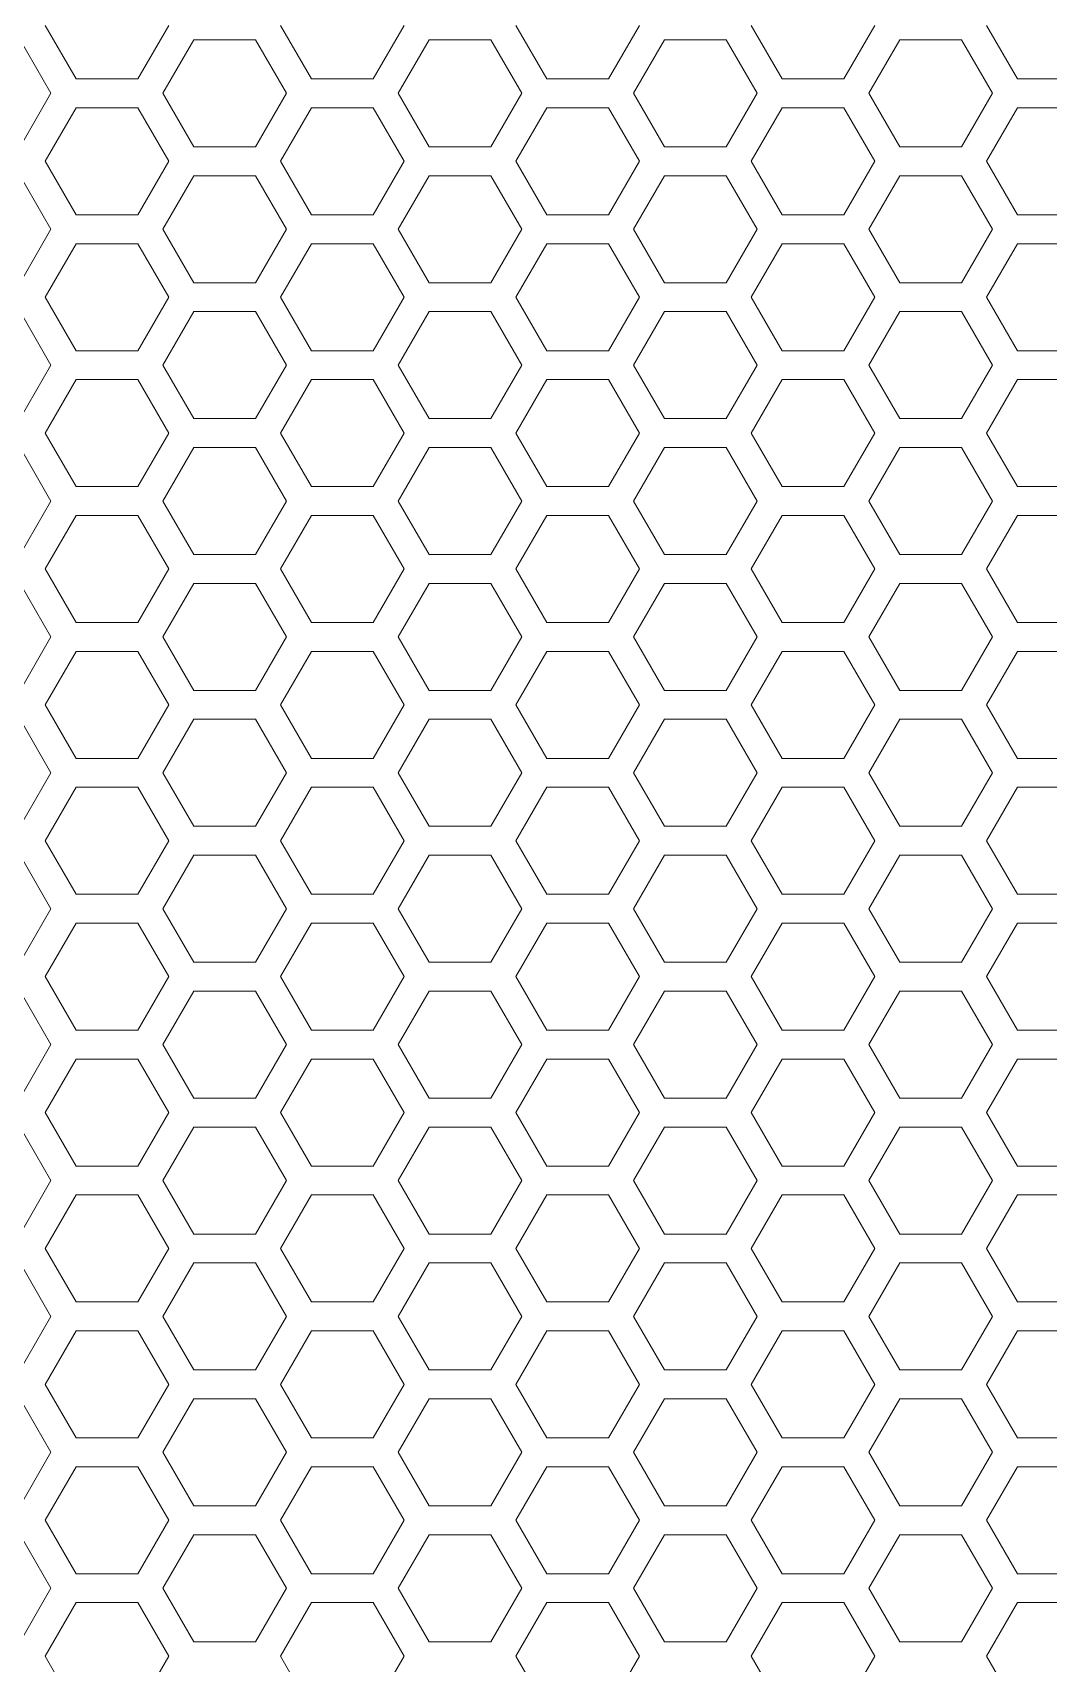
# Model space of a CAD drawing. Header units: millimetres. Extents: x 0 to 140, y -17 to 195.
# Drawn here: x 51.44 to 55.91, y 158.83 to 166.01 of the extents above; entities that cross this region are included whole.
import ezdxf

# ---------------------------------------------------------------- set-up
doc = ezdxf.new("R2010")
doc.units = ezdxf.units.MM
doc.layers.add('4203-42785_1_0', color=7, linetype='Continuous')

# ---------------------------------------------------------------- blocks, each defined once
blk = doc.blocks.new('a')
at = {"layer": '4203-42785_1_0', "color": 0, "linetype": 'ByBlock', "lineweight": 9}
for p, q in [((1507.2261, 474.2424), (1507.3328, 474.0575)), ((1507.5463, 474.0575), (1507.653, 474.2424)), ((1508.0394, 474.2424), (1508.1461, 474.0575)), ((1508.3595, 474.0575), (1508.4662, 474.2424)), ((1508.8527, 474.2424), (1508.9594, 474.0575)), ((1513.7322, 474.2424), (1513.8389, 474.0575)), ((1514.0523, 474.0575), (1514.1591, 474.2424)), ((1514.5455, 474.2424), (1514.6522, 474.0575)), ((1514.8656, 474.0575), (1514.9724, 474.2424)), ((1515.3587, 474.2424), (1515.4655, 474.0575)), ((1515.6789, 474.0575), (1515.7856, 474.2424)), ((1516.1721, 474.2424), (1516.2788, 474.0575)), ((1516.4922, 474.0575), (1516.5989, 474.2424)), ((1506.9262, 474.1925), (1506.8194, 474.0076)), ((1507.1396, 474.1925), (1506.9262, 474.1925)), ((1507.2464, 474.0076), (1507.1396, 474.1925)), ((1507.7395, 474.1925), (1507.6327, 474.0076)), ((1507.9529, 474.1925), (1507.7395, 474.1925)), ((1508.0596, 474.0076), (1507.9529, 474.1925)), ((1508.5527, 474.1925), (1508.446, 474.0076)), ((1508.7661, 474.1925), (1508.5527, 474.1925)), ((1508.8728, 474.0076), (1508.7661, 474.1925)), ((1513.7524, 474.0076), (1513.6457, 474.1925)), ((1514.2456, 474.1925), (1514.1389, 474.0076)), ((1514.459, 474.1925), (1514.2456, 474.1925)), ((1514.5657, 474.0076), (1514.459, 474.1925)), ((1515.0588, 474.1925), (1514.9521, 474.0076)), ((1515.2723, 474.1925), (1515.0588, 474.1925)), ((1515.379, 474.0076), (1515.2723, 474.1925)), ((1515.8721, 474.1925), (1515.7654, 474.0076)), ((1516.0855, 474.1925), (1515.8721, 474.1925)), ((1516.1923, 474.0076), (1516.0855, 474.1925)), ((1507.3328, 474.0575), (1507.5463, 474.0575)), ((1508.1461, 474.0575), (1508.3595, 474.0575)), ((1508.9594, 474.0575), (1509.1728, 474.0575)), ((1513.8389, 474.0575), (1514.0523, 474.0575)), ((1514.6522, 474.0575), (1514.8656, 474.0575)), ((1515.4655, 474.0575), (1515.6789, 474.0575)), ((1516.2788, 474.0575), (1516.4922, 474.0575)), ((1506.8194, 474.0076), (1506.9262, 473.8227)), ((1507.1396, 473.8227), (1507.2464, 474.0076)), ((1507.6327, 474.0076), (1507.7395, 473.8227)), ((1507.9529, 473.8227), (1508.0596, 474.0076)), ((1508.446, 474.0076), (1508.5527, 473.8227)), ((1508.7661, 473.8227), (1508.8728, 474.0076)), ((1513.6457, 473.8227), (1513.7524, 474.0076)), ((1514.1389, 474.0076), (1514.2456, 473.8227)), ((1514.459, 473.8227), (1514.5657, 474.0076)), ((1514.9521, 474.0076), (1515.0588, 473.8227)), ((1515.2723, 473.8227), (1515.379, 474.0076)), ((1515.7654, 474.0076), (1515.8721, 473.8227)), ((1516.0855, 473.8227), (1516.1923, 474.0076)), ((1507.3328, 473.9577), (1507.2261, 473.7728)), ((1507.5463, 473.9577), (1507.3328, 473.9577)), ((1507.653, 473.7728), (1507.5463, 473.9577)), ((1508.1461, 473.9577), (1508.0394, 473.7728)), ((1508.3595, 473.9577), (1508.1461, 473.9577)), ((1508.4662, 473.7728), (1508.3595, 473.9577)), ((1508.9594, 473.9577), (1508.8527, 473.7728)), ((1509.1728, 473.9577), (1508.9594, 473.9577)), ((1513.8389, 473.9577), (1513.7322, 473.7728)), ((1514.0523, 473.9577), (1513.8389, 473.9577)), ((1514.1591, 473.7728), (1514.0523, 473.9577)), ((1514.6522, 473.9577), (1514.5455, 473.7728)), ((1514.8656, 473.9577), (1514.6522, 473.9577)), ((1514.9724, 473.7728), (1514.8656, 473.9577)), ((1515.4655, 473.9577), (1515.3587, 473.7728)), ((1515.6789, 473.9577), (1515.4655, 473.9577)), ((1515.7856, 473.7728), (1515.6789, 473.9577)), ((1516.2788, 473.9577), (1516.1721, 473.7728)), ((1516.4922, 473.9577), (1516.2788, 473.9577)), ((1516.5989, 473.7728), (1516.4922, 473.9577)), ((1506.9262, 473.8227), (1507.1396, 473.8227)), ((1507.7395, 473.8227), (1507.9529, 473.8227)), ((1508.5527, 473.8227), (1508.7661, 473.8227)), ((1514.2456, 473.8227), (1514.459, 473.8227)), ((1515.0588, 473.8227), (1515.2723, 473.8227)), ((1515.8721, 473.8227), (1516.0855, 473.8227)), ((1507.2261, 473.7728), (1507.3328, 473.588)), ((1507.5463, 473.588), (1507.653, 473.7728)), ((1508.0394, 473.7728), (1508.1461, 473.588)), ((1508.3595, 473.588), (1508.4662, 473.7728)), ((1508.8527, 473.7728), (1508.9594, 473.588)), ((1513.7322, 473.7728), (1513.8389, 473.588)), ((1514.0523, 473.588), (1514.1591, 473.7728)), ((1514.5455, 473.7728), (1514.6522, 473.588)), ((1514.8656, 473.588), (1514.9724, 473.7728)), ((1515.3587, 473.7728), (1515.4655, 473.588)), ((1515.6789, 473.588), (1515.7856, 473.7728)), ((1516.1721, 473.7728), (1516.2788, 473.588)), ((1516.4922, 473.588), (1516.5989, 473.7728)), ((1506.9262, 473.7229), (1506.8194, 473.538)), ((1507.1396, 473.7229), (1506.9262, 473.7229)), ((1507.2464, 473.538), (1507.1396, 473.7229)), ((1507.7395, 473.7229), (1507.6327, 473.538)), ((1507.9529, 473.7229), (1507.7395, 473.7229)), ((1508.0596, 473.538), (1507.9529, 473.7229)), ((1508.5527, 473.7229), (1508.446, 473.538)), ((1508.7661, 473.7229), (1508.5527, 473.7229)), ((1508.8728, 473.538), (1508.7661, 473.7229)), ((1513.7524, 473.538), (1513.6457, 473.7229)), ((1514.2456, 473.7229), (1514.1389, 473.538)), ((1514.459, 473.7229), (1514.2456, 473.7229)), ((1514.5657, 473.538), (1514.459, 473.7229)), ((1515.0588, 473.7229), (1514.9521, 473.538)), ((1515.2723, 473.7229), (1515.0588, 473.7229)), ((1515.379, 473.538), (1515.2723, 473.7229)), ((1515.8721, 473.7229), (1515.7654, 473.538)), ((1516.0855, 473.7229), (1515.8721, 473.7229)), ((1516.1923, 473.538), (1516.0855, 473.7229)), ((1507.3328, 473.588), (1507.5463, 473.588)), ((1508.1461, 473.588), (1508.3595, 473.588)), ((1508.9594, 473.588), (1509.1728, 473.588)), ((1513.8389, 473.588), (1514.0523, 473.588)), ((1514.6522, 473.588), (1514.8656, 473.588)), ((1515.4655, 473.588), (1515.6789, 473.588)), ((1516.2788, 473.588), (1516.4922, 473.588)), ((1506.8194, 473.538), (1506.9262, 473.3532)), ((1507.1396, 473.3532), (1507.2464, 473.538)), ((1507.6327, 473.538), (1507.7395, 473.3532)), ((1507.9529, 473.3532), (1508.0596, 473.538)), ((1508.446, 473.538), (1508.5527, 473.3532)), ((1508.7661, 473.3532), (1508.8728, 473.538)), ((1513.6457, 473.3532), (1513.7524, 473.538)), ((1514.1389, 473.538), (1514.2456, 473.3532)), ((1514.459, 473.3532), (1514.5657, 473.538)), ((1514.9521, 473.538), (1515.0588, 473.3532)), ((1515.2723, 473.3532), (1515.379, 473.538)), ((1515.7654, 473.538), (1515.8721, 473.3532)), ((1516.0855, 473.3532), (1516.1923, 473.538)), ((1507.3328, 473.4881), (1507.2261, 473.3033)), ((1507.5463, 473.4881), (1507.3328, 473.4881)), ((1507.653, 473.3033), (1507.5463, 473.4881)), ((1508.1461, 473.4881), (1508.0394, 473.3033)), ((1508.3595, 473.4881), (1508.1461, 473.4881)), ((1508.4662, 473.3033), (1508.3595, 473.4881)), ((1508.9594, 473.4881), (1508.8527, 473.3033)), ((1509.1728, 473.4881), (1508.9594, 473.4881)), ((1513.8389, 473.4881), (1513.7322, 473.3033)), ((1514.0523, 473.4881), (1513.8389, 473.4881)), ((1514.1591, 473.3033), (1514.0523, 473.4881)), ((1514.6522, 473.4881), (1514.5455, 473.3033)), ((1514.8656, 473.4881), (1514.6522, 473.4881)), ((1514.9724, 473.3033), (1514.8656, 473.4881)), ((1515.4655, 473.4881), (1515.3587, 473.3033)), ((1515.6789, 473.4881), (1515.4655, 473.4881)), ((1515.7856, 473.3033), (1515.6789, 473.4881)), ((1516.2788, 473.4881), (1516.1721, 473.3033)), ((1516.4922, 473.4881), (1516.2788, 473.4881)), ((1516.5989, 473.3033), (1516.4922, 473.4881)), ((1506.9262, 473.3532), (1507.1396, 473.3532)), ((1507.2261, 473.3033), (1507.3328, 473.1184)), ((1507.5463, 473.1184), (1507.653, 473.3033)), ((1507.7395, 473.3532), (1507.9529, 473.3532)), ((1508.0394, 473.3033), (1508.1461, 473.1184)), ((1508.3595, 473.1184), (1508.4662, 473.3033)), ((1508.5527, 473.3532), (1508.7661, 473.3532)), ((1508.8527, 473.3033), (1508.9594, 473.1184)), ((1513.7322, 473.3033), (1513.8389, 473.1184)), ((1514.0523, 473.1184), (1514.1591, 473.3033)), ((1514.2456, 473.3532), (1514.459, 473.3532)), ((1514.5455, 473.3033), (1514.6522, 473.1184)), ((1514.8656, 473.1184), (1514.9724, 473.3033)), ((1515.0588, 473.3532), (1515.2723, 473.3532)), ((1515.3587, 473.3033), (1515.4655, 473.1184)), ((1515.6789, 473.1184), (1515.7856, 473.3033)), ((1515.8721, 473.3532), (1516.0855, 473.3532)), ((1516.1721, 473.3033), (1516.2788, 473.1184)), ((1516.4922, 473.1184), (1516.5989, 473.3033)), ((1506.9262, 473.2534), (1506.8194, 473.0685)), ((1507.1396, 473.2534), (1506.9262, 473.2534)), ((1507.2464, 473.0685), (1507.1396, 473.2534)), ((1507.7395, 473.2534), (1507.6327, 473.0685)), ((1507.9529, 473.2534), (1507.7395, 473.2534)), ((1508.0596, 473.0685), (1507.9529, 473.2534)), ((1508.5527, 473.2534), (1508.446, 473.0685)), ((1508.7661, 473.2534), (1508.5527, 473.2534)), ((1508.8728, 473.0685), (1508.7661, 473.2534)), ((1513.7524, 473.0685), (1513.6457, 473.2534)), ((1514.2456, 473.2534), (1514.1389, 473.0685)), ((1514.459, 473.2534), (1514.2456, 473.2534)), ((1514.5657, 473.0685), (1514.459, 473.2534)), ((1515.0588, 473.2534), (1514.9521, 473.0685)), ((1515.2723, 473.2534), (1515.0588, 473.2534)), ((1515.379, 473.0685), (1515.2723, 473.2534)), ((1515.8721, 473.2534), (1515.7654, 473.0685)), ((1516.0855, 473.2534), (1515.8721, 473.2534)), ((1516.1923, 473.0685), (1516.0855, 473.2534)), ((1507.3328, 473.1184), (1507.5463, 473.1184)), ((1508.1461, 473.1184), (1508.3595, 473.1184)), ((1508.9594, 473.1184), (1509.1728, 473.1184)), ((1513.8389, 473.1184), (1514.0523, 473.1184)), ((1514.6522, 473.1184), (1514.8656, 473.1184)), ((1515.4655, 473.1184), (1515.6789, 473.1184)), ((1516.2788, 473.1184), (1516.4922, 473.1184)), ((1506.8194, 473.0685), (1506.9262, 472.8836)), ((1507.1396, 472.8836), (1507.2464, 473.0685)), ((1507.6327, 473.0685), (1507.7395, 472.8836)), ((1507.9529, 472.8836), (1508.0596, 473.0685)), ((1508.446, 473.0685), (1508.5527, 472.8836)), ((1508.7661, 472.8836), (1508.8728, 473.0685)), ((1513.6457, 472.8836), (1513.7524, 473.0685)), ((1514.1389, 473.0685), (1514.2456, 472.8836)), ((1514.459, 472.8836), (1514.5657, 473.0685)), ((1514.9521, 473.0685), (1515.0588, 472.8836)), ((1515.2723, 472.8836), (1515.379, 473.0685)), ((1515.7654, 473.0685), (1515.8721, 472.8836)), ((1516.0855, 472.8836), (1516.1923, 473.0685)), ((1507.3328, 473.0186), (1507.2261, 472.8337)), ((1507.5463, 473.0186), (1507.3328, 473.0186)), ((1507.653, 472.8337), (1507.5463, 473.0186)), ((1508.1461, 473.0186), (1508.0394, 472.8337)), ((1508.3595, 473.0186), (1508.1461, 473.0186)), ((1508.4662, 472.8337), (1508.3595, 473.0186)), ((1508.9594, 473.0186), (1508.8527, 472.8337)), ((1509.1728, 473.0186), (1508.9594, 473.0186)), ((1513.8389, 473.0186), (1513.7322, 472.8337)), ((1514.0523, 473.0186), (1513.8389, 473.0186)), ((1514.1591, 472.8337), (1514.0523, 473.0186)), ((1514.6522, 473.0186), (1514.5455, 472.8337)), ((1514.8656, 473.0186), (1514.6522, 473.0186)), ((1514.9724, 472.8337), (1514.8656, 473.0186)), ((1515.4655, 473.0186), (1515.3587, 472.8337)), ((1515.6789, 473.0186), (1515.4655, 473.0186)), ((1515.7856, 472.8337), (1515.6789, 473.0186)), ((1516.2788, 473.0186), (1516.1721, 472.8337)), ((1516.4922, 473.0186), (1516.2788, 473.0186)), ((1516.5989, 472.8337), (1516.4922, 473.0186)), ((1506.9262, 472.8836), (1507.1396, 472.8836)), ((1507.7395, 472.8836), (1507.9529, 472.8836)), ((1508.5527, 472.8836), (1508.7661, 472.8836)), ((1514.2456, 472.8836), (1514.459, 472.8836)), ((1515.0588, 472.8836), (1515.2723, 472.8836)), ((1515.8721, 472.8836), (1516.0855, 472.8836)), ((1507.2261, 472.8337), (1507.3328, 472.6489)), ((1507.5463, 472.6489), (1507.653, 472.8337)), ((1508.0394, 472.8337), (1508.1461, 472.6489)), ((1508.3595, 472.6489), (1508.4662, 472.8337)), ((1508.8527, 472.8337), (1508.9594, 472.6489)), ((1513.7322, 472.8337), (1513.8389, 472.6489)), ((1514.0523, 472.6489), (1514.1591, 472.8337)), ((1514.5455, 472.8337), (1514.6522, 472.6489)), ((1514.8656, 472.6489), (1514.9724, 472.8337)), ((1515.3587, 472.8337), (1515.4655, 472.6489)), ((1515.6789, 472.6489), (1515.7856, 472.8337)), ((1516.1721, 472.8337), (1516.2788, 472.6489)), ((1516.4922, 472.6489), (1516.5989, 472.8337)), ((1506.9262, 472.7838), (1506.8194, 472.599)), ((1507.1396, 472.7838), (1506.9262, 472.7838)), ((1507.2464, 472.599), (1507.1396, 472.7838)), ((1507.7395, 472.7838), (1507.6327, 472.599)), ((1507.9529, 472.7838), (1507.7395, 472.7838)), ((1508.0596, 472.599), (1507.9529, 472.7838)), ((1508.5527, 472.7838), (1508.446, 472.599)), ((1508.7661, 472.7838), (1508.5527, 472.7838)), ((1508.8728, 472.599), (1508.7661, 472.7838)), ((1513.7524, 472.599), (1513.6457, 472.7838)), ((1514.2456, 472.7838), (1514.1389, 472.599)), ((1514.459, 472.7838), (1514.2456, 472.7838)), ((1514.5657, 472.599), (1514.459, 472.7838)), ((1515.0588, 472.7838), (1514.9521, 472.599)), ((1515.2723, 472.7838), (1515.0588, 472.7838)), ((1515.379, 472.599), (1515.2723, 472.7838)), ((1515.8721, 472.7838), (1515.7654, 472.599)), ((1516.0855, 472.7838), (1515.8721, 472.7838)), ((1516.1923, 472.599), (1516.0855, 472.7838)), ((1507.3328, 472.6489), (1507.5463, 472.6489)), ((1508.1461, 472.6489), (1508.3595, 472.6489)), ((1508.9594, 472.6489), (1509.1728, 472.6489)), ((1513.8389, 472.6489), (1514.0523, 472.6489)), ((1514.6522, 472.6489), (1514.8656, 472.6489)), ((1515.4655, 472.6489), (1515.6789, 472.6489)), ((1516.2788, 472.6489), (1516.4922, 472.6489)), ((1506.8194, 472.599), (1506.9262, 472.4141)), ((1507.1396, 472.4141), (1507.2464, 472.599)), ((1507.6327, 472.599), (1507.7395, 472.4141)), ((1507.9529, 472.4141), (1508.0596, 472.599)), ((1508.446, 472.599), (1508.5527, 472.4141)), ((1508.7661, 472.4141), (1508.8728, 472.599)), ((1513.6457, 472.4141), (1513.7524, 472.599)), ((1514.1389, 472.599), (1514.2456, 472.4141)), ((1514.459, 472.4141), (1514.5657, 472.599)), ((1514.9521, 472.599), (1515.0588, 472.4141)), ((1515.2723, 472.4141), (1515.379, 472.599)), ((1515.7654, 472.599), (1515.8721, 472.4141)), ((1516.0855, 472.4141), (1516.1923, 472.599)), ((1507.3328, 472.5491), (1507.2261, 472.3642)), ((1507.5463, 472.5491), (1507.3328, 472.5491)), ((1507.653, 472.3642), (1507.5463, 472.5491)), ((1508.1461, 472.5491), (1508.0394, 472.3642)), ((1508.3595, 472.5491), (1508.1461, 472.5491)), ((1508.4662, 472.3642), (1508.3595, 472.5491)), ((1508.9594, 472.5491), (1508.8527, 472.3642)), ((1509.1728, 472.5491), (1508.9594, 472.5491)), ((1513.8389, 472.5491), (1513.7322, 472.3642)), ((1514.0523, 472.5491), (1513.8389, 472.5491)), ((1514.1591, 472.3642), (1514.0523, 472.5491)), ((1514.6522, 472.5491), (1514.5455, 472.3642)), ((1514.8656, 472.5491), (1514.6522, 472.5491)), ((1514.9724, 472.3642), (1514.8656, 472.5491)), ((1515.4655, 472.5491), (1515.3587, 472.3642)), ((1515.6789, 472.5491), (1515.4655, 472.5491)), ((1515.7856, 472.3642), (1515.6789, 472.5491)), ((1516.2788, 472.5491), (1516.1721, 472.3642)), ((1516.4922, 472.5491), (1516.2788, 472.5491)), ((1516.5989, 472.3642), (1516.4922, 472.5491)), ((1506.9262, 472.4141), (1507.1396, 472.4141)), ((1507.7395, 472.4141), (1507.9529, 472.4141)), ((1508.5527, 472.4141), (1508.7661, 472.4141)), ((1514.2456, 472.4141), (1514.459, 472.4141)), ((1515.0588, 472.4141), (1515.2723, 472.4141)), ((1515.8721, 472.4141), (1516.0855, 472.4141)), ((1507.2261, 472.3642), (1507.3328, 472.1793)), ((1507.5463, 472.1793), (1507.653, 472.3642)), ((1508.0394, 472.3642), (1508.1461, 472.1793)), ((1508.3595, 472.1793), (1508.4662, 472.3642)), ((1508.8527, 472.3642), (1508.9594, 472.1793)), ((1513.7322, 472.3642), (1513.8389, 472.1793)), ((1514.0523, 472.1793), (1514.1591, 472.3642)), ((1514.5455, 472.3642), (1514.6522, 472.1793)), ((1514.8656, 472.1793), (1514.9724, 472.3642)), ((1515.3587, 472.3642), (1515.4655, 472.1793)), ((1515.6789, 472.1793), (1515.7856, 472.3642)), ((1516.1721, 472.3642), (1516.2788, 472.1793)), ((1516.4922, 472.1793), (1516.5989, 472.3642)), ((1506.9262, 472.3143), (1506.8194, 472.1294)), ((1507.1396, 472.3143), (1506.9262, 472.3143)), ((1507.2464, 472.1294), (1507.1396, 472.3143)), ((1507.7395, 472.3143), (1507.6327, 472.1294)), ((1507.9529, 472.3143), (1507.7395, 472.3143)), ((1508.0596, 472.1294), (1507.9529, 472.3143)), ((1508.5527, 472.3143), (1508.446, 472.1294)), ((1508.7661, 472.3143), (1508.5527, 472.3143)), ((1508.8728, 472.1294), (1508.7661, 472.3143)), ((1513.7524, 472.1294), (1513.6457, 472.3143)), ((1514.2456, 472.3143), (1514.1389, 472.1294)), ((1514.459, 472.3143), (1514.2456, 472.3143)), ((1514.5657, 472.1294), (1514.459, 472.3143)), ((1515.0588, 472.3143), (1514.9521, 472.1294)), ((1515.2723, 472.3143), (1515.0588, 472.3143)), ((1515.379, 472.1294), (1515.2723, 472.3143)), ((1515.8721, 472.3143), (1515.7654, 472.1294)), ((1516.0855, 472.3143), (1515.8721, 472.3143)), ((1516.1923, 472.1294), (1516.0855, 472.3143)), ((1507.3328, 472.1793), (1507.5463, 472.1793)), ((1508.1461, 472.1793), (1508.3595, 472.1793)), ((1508.9594, 472.1793), (1509.1728, 472.1793)), ((1513.8389, 472.1793), (1514.0523, 472.1793)), ((1514.6522, 472.1793), (1514.8656, 472.1793)), ((1515.4655, 472.1793), (1515.6789, 472.1793)), ((1516.2788, 472.1793), (1516.4922, 472.1793)), ((1506.8194, 472.1294), (1506.9262, 471.9446)), ((1507.1396, 471.9446), (1507.2464, 472.1294)), ((1507.6327, 472.1294), (1507.7395, 471.9446)), ((1507.9529, 471.9446), (1508.0596, 472.1294)), ((1508.446, 472.1294), (1508.5527, 471.9446)), ((1508.7661, 471.9446), (1508.8728, 472.1294)), ((1513.6457, 471.9446), (1513.7524, 472.1294)), ((1514.1389, 472.1294), (1514.2456, 471.9446)), ((1514.459, 471.9446), (1514.5657, 472.1294)), ((1514.9521, 472.1294), (1515.0588, 471.9446)), ((1515.2723, 471.9446), (1515.379, 472.1294)), ((1515.7654, 472.1294), (1515.8721, 471.9446)), ((1516.0855, 471.9446), (1516.1923, 472.1294)), ((1507.3328, 472.0795), (1507.2261, 471.8946)), ((1507.5463, 472.0795), (1507.3328, 472.0795)), ((1507.653, 471.8946), (1507.5463, 472.0795)), ((1508.1461, 472.0795), (1508.0394, 471.8946)), ((1508.3595, 472.0795), (1508.1461, 472.0795)), ((1508.4662, 471.8946), (1508.3595, 472.0795)), ((1508.9594, 472.0795), (1508.8527, 471.8946)), ((1509.1728, 472.0795), (1508.9594, 472.0795)), ((1513.8389, 472.0795), (1513.7322, 471.8946)), ((1514.0523, 472.0795), (1513.8389, 472.0795)), ((1514.1591, 471.8946), (1514.0523, 472.0795)), ((1514.6522, 472.0795), (1514.5455, 471.8946)), ((1514.8656, 472.0795), (1514.6522, 472.0795)), ((1514.9724, 471.8946), (1514.8656, 472.0795)), ((1515.4655, 472.0795), (1515.3587, 471.8946)), ((1515.6789, 472.0795), (1515.4655, 472.0795)), ((1515.7856, 471.8946), (1515.6789, 472.0795)), ((1516.2788, 472.0795), (1516.1721, 471.8946)), ((1516.4922, 472.0795), (1516.2788, 472.0795)), ((1516.5989, 471.8946), (1516.4922, 472.0795)), ((1506.9262, 471.9446), (1507.1396, 471.9446)), ((1507.2261, 471.8946), (1507.3328, 471.7098)), ((1507.5463, 471.7098), (1507.653, 471.8946)), ((1507.7395, 471.9446), (1507.9529, 471.9446)), ((1508.0394, 471.8946), (1508.1461, 471.7098)), ((1508.3595, 471.7098), (1508.4662, 471.8946)), ((1508.5527, 471.9446), (1508.7661, 471.9446)), ((1508.8527, 471.8946), (1508.9594, 471.7098)), ((1513.7322, 471.8946), (1513.8389, 471.7098)), ((1514.0523, 471.7098), (1514.1591, 471.8946)), ((1514.2456, 471.9446), (1514.459, 471.9446)), ((1514.5455, 471.8946), (1514.6522, 471.7098)), ((1514.8656, 471.7098), (1514.9724, 471.8946)), ((1515.0588, 471.9446), (1515.2723, 471.9446)), ((1515.3587, 471.8946), (1515.4655, 471.7098)), ((1515.6789, 471.7098), (1515.7856, 471.8946)), ((1515.8721, 471.9446), (1516.0855, 471.9446)), ((1516.1721, 471.8946), (1516.2788, 471.7098)), ((1516.4922, 471.7098), (1516.5989, 471.8946)), ((1506.9262, 471.8447), (1506.8194, 471.6599)), ((1507.1396, 471.8447), (1506.9262, 471.8447)), ((1507.2464, 471.6599), (1507.1396, 471.8447)), ((1507.7395, 471.8447), (1507.6327, 471.6599)), ((1507.9529, 471.8447), (1507.7395, 471.8447)), ((1508.0596, 471.6599), (1507.9529, 471.8447)), ((1508.5527, 471.8447), (1508.446, 471.6599)), ((1508.7661, 471.8447), (1508.5527, 471.8447)), ((1508.8728, 471.6599), (1508.7661, 471.8447)), ((1513.7524, 471.6599), (1513.6457, 471.8447)), ((1514.2456, 471.8447), (1514.1389, 471.6599)), ((1514.459, 471.8447), (1514.2456, 471.8447)), ((1514.5657, 471.6599), (1514.459, 471.8447)), ((1515.0588, 471.8447), (1514.9521, 471.6599)), ((1515.2723, 471.8447), (1515.0588, 471.8447)), ((1515.379, 471.6599), (1515.2723, 471.8447)), ((1515.8721, 471.8447), (1515.7654, 471.6599)), ((1516.0855, 471.8447), (1515.8721, 471.8447)), ((1516.1923, 471.6599), (1516.0855, 471.8447)), ((1507.3328, 471.7098), (1507.5463, 471.7098)), ((1508.1461, 471.7098), (1508.3595, 471.7098)), ((1508.9594, 471.7098), (1509.1728, 471.7098)), ((1513.8389, 471.7098), (1514.0523, 471.7098)), ((1514.6522, 471.7098), (1514.8656, 471.7098)), ((1515.4655, 471.7098), (1515.6789, 471.7098)), ((1516.2788, 471.7098), (1516.4922, 471.7098)), ((1506.8194, 471.6599), (1506.9262, 471.475)), ((1507.1396, 471.475), (1507.2464, 471.6599)), ((1507.6327, 471.6599), (1507.7395, 471.475)), ((1507.9529, 471.475), (1508.0596, 471.6599)), ((1508.446, 471.6599), (1508.5527, 471.475)), ((1508.7661, 471.475), (1508.8728, 471.6599)), ((1513.6457, 471.475), (1513.7524, 471.6599)), ((1514.1389, 471.6599), (1514.2456, 471.475)), ((1514.459, 471.475), (1514.5657, 471.6599)), ((1514.9521, 471.6599), (1515.0588, 471.475)), ((1515.2723, 471.475), (1515.379, 471.6599)), ((1515.7654, 471.6599), (1515.8721, 471.475)), ((1516.0855, 471.475), (1516.1923, 471.6599)), ((1507.3328, 471.61), (1507.2261, 471.4251)), ((1507.5463, 471.61), (1507.3328, 471.61)), ((1507.653, 471.4251), (1507.5463, 471.61)), ((1508.1461, 471.61), (1508.0394, 471.4251)), ((1508.3595, 471.61), (1508.1461, 471.61)), ((1508.4662, 471.4251), (1508.3595, 471.61)), ((1508.9594, 471.61), (1508.8527, 471.4251)), ((1509.1728, 471.61), (1508.9594, 471.61)), ((1513.8389, 471.61), (1513.7322, 471.4251)), ((1514.0523, 471.61), (1513.8389, 471.61)), ((1514.1591, 471.4251), (1514.0523, 471.61)), ((1514.6522, 471.61), (1514.5455, 471.4251)), ((1514.8656, 471.61), (1514.6522, 471.61)), ((1514.9724, 471.4251), (1514.8656, 471.61)), ((1515.4655, 471.61), (1515.3587, 471.4251)), ((1515.6789, 471.61), (1515.4655, 471.61)), ((1515.7856, 471.4251), (1515.6789, 471.61)), ((1516.2788, 471.61), (1516.1721, 471.4251)), ((1516.4922, 471.61), (1516.2788, 471.61)), ((1516.5989, 471.4251), (1516.4922, 471.61)), ((1506.9262, 471.475), (1507.1396, 471.475)), ((1507.7395, 471.475), (1507.9529, 471.475)), ((1508.5527, 471.475), (1508.7661, 471.475)), ((1514.2456, 471.475), (1514.459, 471.475)), ((1515.0588, 471.475), (1515.2723, 471.475)), ((1515.8721, 471.475), (1516.0855, 471.475)), ((1507.2261, 471.4251), (1507.3328, 471.2402)), ((1507.5463, 471.2402), (1507.653, 471.4251)), ((1508.0394, 471.4251), (1508.1461, 471.2402)), ((1508.3595, 471.2402), (1508.4662, 471.4251)), ((1508.8527, 471.4251), (1508.9594, 471.2402)), ((1513.7322, 471.4251), (1513.8389, 471.2402)), ((1514.0523, 471.2402), (1514.1591, 471.4251)), ((1514.5455, 471.4251), (1514.6522, 471.2402)), ((1514.8656, 471.2402), (1514.9724, 471.4251)), ((1515.3587, 471.4251), (1515.4655, 471.2402)), ((1515.6789, 471.2402), (1515.7856, 471.4251)), ((1516.1721, 471.4251), (1516.2788, 471.2402)), ((1516.4922, 471.2402), (1516.5989, 471.4251)), ((1506.9262, 471.3752), (1506.8194, 471.1903)), ((1507.1396, 471.3752), (1506.9262, 471.3752)), ((1507.2464, 471.1903), (1507.1396, 471.3752)), ((1507.7395, 471.3752), (1507.6327, 471.1903)), ((1507.9529, 471.3752), (1507.7395, 471.3752)), ((1508.0596, 471.1903), (1507.9529, 471.3752)), ((1508.5527, 471.3752), (1508.446, 471.1903)), ((1508.7661, 471.3752), (1508.5527, 471.3752)), ((1508.8728, 471.1903), (1508.7661, 471.3752)), ((1513.7524, 471.1903), (1513.6457, 471.3752)), ((1514.2456, 471.3752), (1514.1389, 471.1903)), ((1514.459, 471.3752), (1514.2456, 471.3752)), ((1514.5657, 471.1903), (1514.459, 471.3752)), ((1515.0588, 471.3752), (1514.9521, 471.1903)), ((1515.2723, 471.3752), (1515.0588, 471.3752)), ((1515.379, 471.1903), (1515.2723, 471.3752)), ((1515.8721, 471.3752), (1515.7654, 471.1903)), ((1516.0855, 471.3752), (1515.8721, 471.3752)), ((1516.1923, 471.1903), (1516.0855, 471.3752)), ((1507.3328, 471.2402), (1507.5463, 471.2402)), ((1508.1461, 471.2402), (1508.3595, 471.2402)), ((1508.9594, 471.2402), (1509.1728, 471.2402)), ((1513.8389, 471.2402), (1514.0523, 471.2402)), ((1514.6522, 471.2402), (1514.8656, 471.2402)), ((1515.4655, 471.2402), (1515.6789, 471.2402)), ((1516.2788, 471.2402), (1516.4922, 471.2402)), ((1506.8194, 471.1903), (1506.9262, 471.0055)), ((1507.1396, 471.0055), (1507.2464, 471.1903)), ((1507.6327, 471.1903), (1507.7395, 471.0055)), ((1507.9529, 471.0055), (1508.0596, 471.1903)), ((1508.446, 471.1903), (1508.5527, 471.0055)), ((1508.7661, 471.0055), (1508.8728, 471.1903)), ((1513.6457, 471.0055), (1513.7524, 471.1903)), ((1514.1389, 471.1903), (1514.2456, 471.0055)), ((1514.459, 471.0055), (1514.5657, 471.1903)), ((1514.9521, 471.1903), (1515.0588, 471.0055)), ((1515.2723, 471.0055), (1515.379, 471.1903)), ((1515.7654, 471.1903), (1515.8721, 471.0055)), ((1516.0855, 471.0055), (1516.1923, 471.1903)), ((1507.3328, 471.1404), (1507.2261, 470.9556)), ((1507.5463, 471.1404), (1507.3328, 471.1404)), ((1507.653, 470.9556), (1507.5463, 471.1404)), ((1508.1461, 471.1404), (1508.0394, 470.9556)), ((1508.3595, 471.1404), (1508.1461, 471.1404)), ((1508.4662, 470.9556), (1508.3595, 471.1404)), ((1508.9594, 471.1404), (1508.8527, 470.9556)), ((1509.1728, 471.1404), (1508.9594, 471.1404)), ((1513.8389, 471.1404), (1513.7322, 470.9556)), ((1514.0523, 471.1404), (1513.8389, 471.1404)), ((1514.1591, 470.9556), (1514.0523, 471.1404)), ((1514.6522, 471.1404), (1514.5455, 470.9556)), ((1514.8656, 471.1404), (1514.6522, 471.1404)), ((1514.9724, 470.9556), (1514.8656, 471.1404)), ((1515.4655, 471.1404), (1515.3587, 470.9556)), ((1515.6789, 471.1404), (1515.4655, 471.1404)), ((1515.7856, 470.9556), (1515.6789, 471.1404)), ((1516.2788, 471.1404), (1516.1721, 470.9556)), ((1516.4922, 471.1404), (1516.2788, 471.1404)), ((1516.5989, 470.9556), (1516.4922, 471.1404)), ((1506.9262, 471.0055), (1507.1396, 471.0055)), ((1507.7395, 471.0055), (1507.9529, 471.0055)), ((1508.5527, 471.0055), (1508.7661, 471.0055)), ((1514.2456, 471.0055), (1514.459, 471.0055)), ((1515.0588, 471.0055), (1515.2723, 471.0055)), ((1515.8721, 471.0055), (1516.0855, 471.0055)), ((1507.2261, 470.9556), (1507.3328, 470.7707)), ((1507.5463, 470.7707), (1507.653, 470.9556)), ((1508.0394, 470.9556), (1508.1461, 470.7707)), ((1508.3595, 470.7707), (1508.4662, 470.9556)), ((1508.8527, 470.9556), (1508.9594, 470.7707)), ((1513.7322, 470.9556), (1513.8389, 470.7707)), ((1514.0523, 470.7707), (1514.1591, 470.9556)), ((1514.5455, 470.9556), (1514.6522, 470.7707)), ((1514.8656, 470.7707), (1514.9724, 470.9556)), ((1515.3587, 470.9556), (1515.4655, 470.7707)), ((1515.6789, 470.7707), (1515.7856, 470.9556)), ((1516.1721, 470.9556), (1516.2788, 470.7707)), ((1516.4922, 470.7707), (1516.5989, 470.9556)), ((1506.9262, 470.9056), (1506.8194, 470.7208)), ((1507.1396, 470.9056), (1506.9262, 470.9056)), ((1507.2464, 470.7208), (1507.1396, 470.9056)), ((1507.7395, 470.9056), (1507.6327, 470.7208)), ((1507.9529, 470.9056), (1507.7395, 470.9056)), ((1508.0596, 470.7208), (1507.9529, 470.9056)), ((1508.5527, 470.9056), (1508.446, 470.7208)), ((1508.7661, 470.9056), (1508.5527, 470.9056)), ((1508.8728, 470.7208), (1508.7661, 470.9056)), ((1513.7524, 470.7208), (1513.6457, 470.9056)), ((1514.2456, 470.9056), (1514.1389, 470.7208)), ((1514.459, 470.9056), (1514.2456, 470.9056)), ((1514.5657, 470.7208), (1514.459, 470.9056)), ((1515.0588, 470.9056), (1514.9521, 470.7208)), ((1515.2723, 470.9056), (1515.0588, 470.9056)), ((1515.379, 470.7208), (1515.2723, 470.9056)), ((1515.8721, 470.9056), (1515.7654, 470.7208)), ((1516.0855, 470.9056), (1515.8721, 470.9056)), ((1516.1923, 470.7208), (1516.0855, 470.9056)), ((1507.3328, 470.7707), (1507.5463, 470.7707)), ((1508.1461, 470.7707), (1508.3595, 470.7707)), ((1508.9594, 470.7707), (1509.1728, 470.7707)), ((1513.8389, 470.7707), (1514.0523, 470.7707)), ((1514.6522, 470.7707), (1514.8656, 470.7707)), ((1515.4655, 470.7707), (1515.6789, 470.7707)), ((1516.2788, 470.7707), (1516.4922, 470.7707)), ((1506.8194, 470.7208), (1506.9262, 470.5359)), ((1507.1396, 470.5359), (1507.2464, 470.7208)), ((1507.6327, 470.7208), (1507.7395, 470.5359)), ((1507.9529, 470.5359), (1508.0596, 470.7208)), ((1508.446, 470.7208), (1508.5527, 470.5359)), ((1508.7661, 470.5359), (1508.8728, 470.7208)), ((1513.6457, 470.5359), (1513.7524, 470.7208)), ((1514.1389, 470.7208), (1514.2456, 470.5359)), ((1514.459, 470.5359), (1514.5657, 470.7208)), ((1514.9521, 470.7208), (1515.0588, 470.5359)), ((1515.2723, 470.5359), (1515.379, 470.7208)), ((1515.7654, 470.7208), (1515.8721, 470.5359)), ((1516.0855, 470.5359), (1516.1923, 470.7208)), ((1507.3328, 470.6709), (1507.2261, 470.486)), ((1507.5463, 470.6709), (1507.3328, 470.6709)), ((1507.653, 470.486), (1507.5463, 470.6709)), ((1508.1461, 470.6709), (1508.0394, 470.486)), ((1508.3595, 470.6709), (1508.1461, 470.6709)), ((1508.4662, 470.486), (1508.3595, 470.6709)), ((1508.9594, 470.6709), (1508.8527, 470.486)), ((1509.1728, 470.6709), (1508.9594, 470.6709)), ((1513.8389, 470.6709), (1513.7322, 470.486)), ((1514.0523, 470.6709), (1513.8389, 470.6709)), ((1514.1591, 470.486), (1514.0523, 470.6709)), ((1514.6522, 470.6709), (1514.5455, 470.486)), ((1514.8656, 470.6709), (1514.6522, 470.6709)), ((1514.9724, 470.486), (1514.8656, 470.6709)), ((1515.4655, 470.6709), (1515.3587, 470.486)), ((1515.6789, 470.6709), (1515.4655, 470.6709)), ((1515.7856, 470.486), (1515.6789, 470.6709)), ((1516.2788, 470.6709), (1516.1721, 470.486)), ((1516.4922, 470.6709), (1516.2788, 470.6709)), ((1516.5989, 470.486), (1516.4922, 470.6709)), ((1506.9262, 470.5359), (1507.1396, 470.5359)), ((1507.2261, 470.486), (1507.3328, 470.3011)), ((1507.5463, 470.3011), (1507.653, 470.486)), ((1507.7395, 470.5359), (1507.9529, 470.5359)), ((1508.0394, 470.486), (1508.1461, 470.3011)), ((1508.3595, 470.3011), (1508.4662, 470.486)), ((1508.5527, 470.5359), (1508.7661, 470.5359)), ((1508.8527, 470.486), (1508.9594, 470.3011)), ((1513.7322, 470.486), (1513.8389, 470.3011)), ((1514.0523, 470.3011), (1514.1591, 470.486)), ((1514.2456, 470.5359), (1514.459, 470.5359)), ((1514.5455, 470.486), (1514.6522, 470.3011)), ((1514.8656, 470.3011), (1514.9724, 470.486)), ((1515.0588, 470.5359), (1515.2723, 470.5359)), ((1515.3587, 470.486), (1515.4655, 470.3011)), ((1515.6789, 470.3011), (1515.7856, 470.486)), ((1515.8721, 470.5359), (1516.0855, 470.5359)), ((1516.1721, 470.486), (1516.2788, 470.3011)), ((1516.4922, 470.3011), (1516.5989, 470.486)), ((1506.9262, 470.4361), (1506.8194, 470.2512)), ((1507.1396, 470.4361), (1506.9262, 470.4361)), ((1507.2464, 470.2512), (1507.1396, 470.4361)), ((1507.7395, 470.4361), (1507.6327, 470.2512)), ((1507.9529, 470.4361), (1507.7395, 470.4361)), ((1508.0596, 470.2512), (1507.9529, 470.4361)), ((1508.5527, 470.4361), (1508.446, 470.2512)), ((1508.7661, 470.4361), (1508.5527, 470.4361)), ((1508.8728, 470.2512), (1508.7661, 470.4361)), ((1513.7524, 470.2512), (1513.6457, 470.4361)), ((1514.2456, 470.4361), (1514.1389, 470.2512)), ((1514.459, 470.4361), (1514.2456, 470.4361)), ((1514.5657, 470.2512), (1514.459, 470.4361)), ((1515.0588, 470.4361), (1514.9521, 470.2512)), ((1515.2723, 470.4361), (1515.0588, 470.4361)), ((1515.379, 470.2512), (1515.2723, 470.4361)), ((1515.8721, 470.4361), (1515.7654, 470.2512)), ((1516.0855, 470.4361), (1515.8721, 470.4361)), ((1516.1923, 470.2512), (1516.0855, 470.4361)), ((1507.3328, 470.3011), (1507.5463, 470.3011)), ((1508.1461, 470.3011), (1508.3595, 470.3011)), ((1508.9594, 470.3011), (1509.1728, 470.3011)), ((1513.8389, 470.3011), (1514.0523, 470.3011)), ((1514.6522, 470.3011), (1514.8656, 470.3011)), ((1515.4655, 470.3011), (1515.6789, 470.3011)), ((1516.2788, 470.3011), (1516.4922, 470.3011)), ((1506.8194, 470.2512), (1506.9262, 470.0664)), ((1507.1396, 470.0664), (1507.2464, 470.2512)), ((1507.6327, 470.2512), (1507.7395, 470.0664)), ((1507.9529, 470.0664), (1508.0596, 470.2512)), ((1508.446, 470.2512), (1508.5527, 470.0664)), ((1508.7661, 470.0664), (1508.8728, 470.2512)), ((1513.6457, 470.0664), (1513.7524, 470.2512)), ((1514.1389, 470.2512), (1514.2456, 470.0664)), ((1514.459, 470.0664), (1514.5657, 470.2512)), ((1514.9521, 470.2512), (1515.0588, 470.0664)), ((1515.2723, 470.0664), (1515.379, 470.2512)), ((1515.7654, 470.2512), (1515.8721, 470.0664)), ((1516.0855, 470.0664), (1516.1923, 470.2512)), ((1507.3328, 470.2013), (1507.2261, 470.0165)), ((1507.5463, 470.2013), (1507.3328, 470.2013)), ((1507.653, 470.0165), (1507.5463, 470.2013)), ((1508.1461, 470.2013), (1508.0394, 470.0165)), ((1508.3595, 470.2013), (1508.1461, 470.2013)), ((1508.4662, 470.0165), (1508.3595, 470.2013)), ((1508.9594, 470.2013), (1508.8527, 470.0165)), ((1509.1728, 470.2013), (1508.9594, 470.2013)), ((1513.8389, 470.2013), (1513.7322, 470.0165)), ((1514.0523, 470.2013), (1513.8389, 470.2013)), ((1514.1591, 470.0165), (1514.0523, 470.2013)), ((1514.6522, 470.2013), (1514.5455, 470.0165)), ((1514.8656, 470.2013), (1514.6522, 470.2013)), ((1514.9724, 470.0165), (1514.8656, 470.2013)), ((1515.4655, 470.2013), (1515.3587, 470.0165)), ((1515.6789, 470.2013), (1515.4655, 470.2013)), ((1515.7856, 470.0165), (1515.6789, 470.2013)), ((1516.2788, 470.2013), (1516.1721, 470.0165)), ((1516.4922, 470.2013), (1516.2788, 470.2013)), ((1516.5989, 470.0165), (1516.4922, 470.2013)), ((1506.9262, 470.0664), (1507.1396, 470.0664)), ((1507.7395, 470.0664), (1507.9529, 470.0664)), ((1508.5527, 470.0664), (1508.7661, 470.0664)), ((1514.2456, 470.0664), (1514.459, 470.0664)), ((1515.0588, 470.0664), (1515.2723, 470.0664)), ((1515.8721, 470.0664), (1516.0855, 470.0664)), ((1507.2261, 470.0165), (1507.3328, 469.8316)), ((1507.5463, 469.8316), (1507.653, 470.0165)), ((1508.0394, 470.0165), (1508.1461, 469.8316)), ((1508.3595, 469.8316), (1508.4662, 470.0165)), ((1508.8527, 470.0165), (1508.9594, 469.8316)), ((1513.7322, 470.0165), (1513.8389, 469.8316)), ((1514.0523, 469.8316), (1514.1591, 470.0165)), ((1514.5455, 470.0165), (1514.6522, 469.8316)), ((1514.8656, 469.8316), (1514.9724, 470.0165)), ((1515.3587, 470.0165), (1515.4655, 469.8316)), ((1515.6789, 469.8316), (1515.7856, 470.0165)), ((1516.1721, 470.0165), (1516.2788, 469.8316)), ((1516.4922, 469.8316), (1516.5989, 470.0165)), ((1506.9262, 469.9666), (1506.8194, 469.7817)), ((1507.1396, 469.9666), (1506.9262, 469.9666)), ((1507.2464, 469.7817), (1507.1396, 469.9666)), ((1507.7395, 469.9666), (1507.6327, 469.7817)), ((1507.9529, 469.9666), (1507.7395, 469.9666)), ((1508.0596, 469.7817), (1507.9529, 469.9666)), ((1508.5527, 469.9666), (1508.446, 469.7817)), ((1508.7661, 469.9666), (1508.5527, 469.9666)), ((1508.8728, 469.7817), (1508.7661, 469.9666)), ((1513.7524, 469.7817), (1513.6457, 469.9666)), ((1514.2456, 469.9666), (1514.1389, 469.7817)), ((1514.459, 469.9666), (1514.2456, 469.9666)), ((1514.5657, 469.7817), (1514.459, 469.9666)), ((1515.0588, 469.9666), (1514.9521, 469.7817)), ((1515.2723, 469.9666), (1515.0588, 469.9666)), ((1515.379, 469.7817), (1515.2723, 469.9666)), ((1515.8721, 469.9666), (1515.7654, 469.7817)), ((1516.0855, 469.9666), (1515.8721, 469.9666)), ((1516.1923, 469.7817), (1516.0855, 469.9666)), ((1507.3328, 469.8316), (1507.5463, 469.8316)), ((1508.1461, 469.8316), (1508.3595, 469.8316)), ((1508.9594, 469.8316), (1509.1728, 469.8316)), ((1513.8389, 469.8316), (1514.0523, 469.8316)), ((1514.6522, 469.8316), (1514.8656, 469.8316)), ((1515.4655, 469.8316), (1515.6789, 469.8316)), ((1516.2788, 469.8316), (1516.4922, 469.8316)), ((1506.8194, 469.7817), (1506.9262, 469.5968)), ((1507.1396, 469.5968), (1507.2464, 469.7817)), ((1507.6327, 469.7817), (1507.7395, 469.5968)), ((1507.9529, 469.5968), (1508.0596, 469.7817)), ((1508.446, 469.7817), (1508.5527, 469.5968)), ((1508.7661, 469.5968), (1508.8728, 469.7817)), ((1513.6457, 469.5968), (1513.7524, 469.7817)), ((1514.1389, 469.7817), (1514.2456, 469.5968)), ((1514.459, 469.5968), (1514.5657, 469.7817)), ((1514.9521, 469.7817), (1515.0588, 469.5968)), ((1515.2723, 469.5968), (1515.379, 469.7817)), ((1515.7654, 469.7817), (1515.8721, 469.5968)), ((1516.0855, 469.5968), (1516.1923, 469.7817)), ((1507.3328, 469.7318), (1507.2261, 469.5469)), ((1507.5463, 469.7318), (1507.3328, 469.7318)), ((1507.653, 469.5469), (1507.5463, 469.7318)), ((1508.1461, 469.7318), (1508.0394, 469.5469)), ((1508.3595, 469.7318), (1508.1461, 469.7318)), ((1508.4662, 469.5469), (1508.3595, 469.7318)), ((1508.9594, 469.7318), (1508.8527, 469.5469)), ((1509.1728, 469.7318), (1508.9594, 469.7318)), ((1513.8389, 469.7318), (1513.7322, 469.5469)), ((1514.0523, 469.7318), (1513.8389, 469.7318)), ((1514.1591, 469.5469), (1514.0523, 469.7318)), ((1514.6522, 469.7318), (1514.5455, 469.5469)), ((1514.8656, 469.7318), (1514.6522, 469.7318)), ((1514.9724, 469.5469), (1514.8656, 469.7318)), ((1515.4655, 469.7318), (1515.3587, 469.5469)), ((1515.6789, 469.7318), (1515.4655, 469.7318)), ((1515.7856, 469.5469), (1515.6789, 469.7318)), ((1516.2788, 469.7318), (1516.1721, 469.5469)), ((1516.4922, 469.7318), (1516.2788, 469.7318)), ((1516.5989, 469.5469), (1516.4922, 469.7318)), ((1506.9262, 469.5968), (1507.1396, 469.5968)), ((1507.7395, 469.5968), (1507.9529, 469.5968)), ((1508.5527, 469.5968), (1508.7661, 469.5968)), ((1514.2456, 469.5968), (1514.459, 469.5968)), ((1515.0588, 469.5968), (1515.2723, 469.5968)), ((1515.8721, 469.5968), (1516.0855, 469.5968)), ((1507.2261, 469.5469), (1507.3328, 469.3621)), ((1507.5463, 469.3621), (1507.653, 469.5469)), ((1508.0394, 469.5469), (1508.1461, 469.3621)), ((1508.3595, 469.3621), (1508.4662, 469.5469)), ((1508.8527, 469.5469), (1508.9594, 469.3621)), ((1513.7322, 469.5469), (1513.8389, 469.3621)), ((1514.0523, 469.3621), (1514.1591, 469.5469)), ((1514.5455, 469.5469), (1514.6522, 469.3621)), ((1514.8656, 469.3621), (1514.9724, 469.5469)), ((1515.3587, 469.5469), (1515.4655, 469.3621)), ((1515.6789, 469.3621), (1515.7856, 469.5469)), ((1516.1721, 469.5469), (1516.2788, 469.3621)), ((1516.4922, 469.3621), (1516.5989, 469.5469)), ((1506.9262, 469.497), (1506.8194, 469.3122)), ((1507.1396, 469.497), (1506.9262, 469.497)), ((1507.2464, 469.3122), (1507.1396, 469.497)), ((1507.7395, 469.497), (1507.6327, 469.3122)), ((1507.9529, 469.497), (1507.7395, 469.497)), ((1508.0596, 469.3122), (1507.9529, 469.497)), ((1508.5527, 469.497), (1508.446, 469.3122)), ((1508.7661, 469.497), (1508.5527, 469.497)), ((1508.8728, 469.3122), (1508.7661, 469.497)), ((1513.7524, 469.3122), (1513.6457, 469.497)), ((1514.2456, 469.497), (1514.1389, 469.3122)), ((1514.459, 469.497), (1514.2456, 469.497)), ((1514.5657, 469.3122), (1514.459, 469.497)), ((1515.0588, 469.497), (1514.9521, 469.3122)), ((1515.2723, 469.497), (1515.0588, 469.497)), ((1515.379, 469.3122), (1515.2723, 469.497)), ((1515.8721, 469.497), (1515.7654, 469.3122)), ((1516.0855, 469.497), (1515.8721, 469.497)), ((1516.1923, 469.3122), (1516.0855, 469.497)), ((1507.3328, 469.3621), (1507.5463, 469.3621)), ((1508.1461, 469.3621), (1508.3595, 469.3621)), ((1508.9594, 469.3621), (1509.1728, 469.3621)), ((1513.8389, 469.3621), (1514.0523, 469.3621)), ((1514.6522, 469.3621), (1514.8656, 469.3621)), ((1515.4655, 469.3621), (1515.6789, 469.3621)), ((1516.2788, 469.3621), (1516.4922, 469.3621)), ((1506.8194, 469.3122), (1506.9262, 469.1273)), ((1507.1396, 469.1273), (1507.2464, 469.3122)), ((1507.6327, 469.3122), (1507.7395, 469.1273)), ((1507.9529, 469.1273), (1508.0596, 469.3122)), ((1508.446, 469.3122), (1508.5527, 469.1273)), ((1508.7661, 469.1273), (1508.8728, 469.3122)), ((1513.6457, 469.1273), (1513.7524, 469.3122)), ((1514.1389, 469.3122), (1514.2456, 469.1273)), ((1514.459, 469.1273), (1514.5657, 469.3122)), ((1514.9521, 469.3122), (1515.0588, 469.1273)), ((1515.2723, 469.1273), (1515.379, 469.3122)), ((1515.7654, 469.3122), (1515.8721, 469.1273)), ((1516.0855, 469.1273), (1516.1923, 469.3122)), ((1507.3328, 469.2622), (1507.2261, 469.0774)), ((1507.5463, 469.2622), (1507.3328, 469.2622)), ((1507.653, 469.0774), (1507.5463, 469.2622)), ((1508.1461, 469.2622), (1508.0394, 469.0774)), ((1508.3595, 469.2622), (1508.1461, 469.2622)), ((1508.4662, 469.0774), (1508.3595, 469.2622)), ((1508.9594, 469.2622), (1508.8527, 469.0774)), ((1509.1728, 469.2622), (1508.9594, 469.2622)), ((1513.8389, 469.2622), (1513.7322, 469.0774)), ((1514.0523, 469.2622), (1513.8389, 469.2622)), ((1514.1591, 469.0774), (1514.0523, 469.2622)), ((1514.6522, 469.2622), (1514.5455, 469.0774)), ((1514.8656, 469.2622), (1514.6522, 469.2622)), ((1514.9724, 469.0774), (1514.8656, 469.2622)), ((1515.4655, 469.2622), (1515.3587, 469.0774)), ((1515.6789, 469.2622), (1515.4655, 469.2622)), ((1515.7856, 469.0774), (1515.6789, 469.2622)), ((1516.2788, 469.2622), (1516.1721, 469.0774)), ((1516.4922, 469.2622), (1516.2788, 469.2622)), ((1516.5989, 469.0774), (1516.4922, 469.2622)), ((1506.9262, 469.1273), (1507.1396, 469.1273)), ((1507.2261, 469.0774), (1507.3328, 468.8925)), ((1507.5463, 468.8925), (1507.653, 469.0774)), ((1507.7395, 469.1273), (1507.9529, 469.1273)), ((1508.0394, 469.0774), (1508.1461, 468.8925)), ((1508.3595, 468.8925), (1508.4662, 469.0774)), ((1508.5527, 469.1273), (1508.7661, 469.1273)), ((1508.8527, 469.0774), (1508.9594, 468.8925)), ((1513.7322, 469.0774), (1513.8389, 468.8925)), ((1514.0523, 468.8925), (1514.1591, 469.0774)), ((1514.2456, 469.1273), (1514.459, 469.1273)), ((1514.5455, 469.0774), (1514.6522, 468.8925)), ((1514.8656, 468.8925), (1514.9724, 469.0774)), ((1515.0588, 469.1273), (1515.2723, 469.1273)), ((1515.3587, 469.0774), (1515.4655, 468.8925)), ((1515.6789, 468.8925), (1515.7856, 469.0774)), ((1515.8721, 469.1273), (1516.0855, 469.1273)), ((1516.1721, 469.0774), (1516.2788, 468.8925)), ((1516.4922, 468.8925), (1516.5989, 469.0774)), ((1506.9262, 469.0275), (1506.8194, 468.8426)), ((1507.1396, 469.0275), (1506.9262, 469.0275)), ((1507.2464, 468.8426), (1507.1396, 469.0275)), ((1507.7395, 469.0275), (1507.6327, 468.8426)), ((1507.9529, 469.0275), (1507.7395, 469.0275)), ((1508.0596, 468.8426), (1507.9529, 469.0275)), ((1508.5527, 469.0275), (1508.446, 468.8426)), ((1508.7661, 469.0275), (1508.5527, 469.0275)), ((1508.8728, 468.8426), (1508.7661, 469.0275)), ((1513.7524, 468.8426), (1513.6457, 469.0275)), ((1514.2456, 469.0275), (1514.1389, 468.8426)), ((1514.459, 469.0275), (1514.2456, 469.0275)), ((1514.5657, 468.8426), (1514.459, 469.0275)), ((1515.0588, 469.0275), (1514.9521, 468.8426)), ((1515.2723, 469.0275), (1515.0588, 469.0275)), ((1515.379, 468.8426), (1515.2723, 469.0275)), ((1515.8721, 469.0275), (1515.7654, 468.8426)), ((1516.0855, 469.0275), (1515.8721, 469.0275)), ((1516.1923, 468.8426), (1516.0855, 469.0275)), ((1507.3328, 468.8925), (1507.5463, 468.8925)), ((1508.1461, 468.8925), (1508.3595, 468.8925)), ((1508.9594, 468.8925), (1509.1728, 468.8925)), ((1513.8389, 468.8925), (1514.0523, 468.8925)), ((1514.6522, 468.8925), (1514.8656, 468.8925)), ((1515.4655, 468.8925), (1515.6789, 468.8925)), ((1516.2788, 468.8925), (1516.4922, 468.8925)), ((1506.8194, 468.8426), (1506.9262, 468.6577)), ((1507.1396, 468.6577), (1507.2464, 468.8426)), ((1507.6327, 468.8426), (1507.7395, 468.6577)), ((1507.9529, 468.6577), (1508.0596, 468.8426)), ((1508.446, 468.8426), (1508.5527, 468.6577)), ((1508.7661, 468.6577), (1508.8728, 468.8426)), ((1513.6457, 468.6577), (1513.7524, 468.8426)), ((1514.1389, 468.8426), (1514.2456, 468.6577)), ((1514.459, 468.6577), (1514.5657, 468.8426)), ((1514.9521, 468.8426), (1515.0588, 468.6577)), ((1515.2723, 468.6577), (1515.379, 468.8426)), ((1515.7654, 468.8426), (1515.8721, 468.6577)), ((1516.0855, 468.6577), (1516.1923, 468.8426)), ((1507.3328, 468.7927), (1507.2261, 468.6078)), ((1507.5463, 468.7927), (1507.3328, 468.7927)), ((1507.653, 468.6078), (1507.5463, 468.7927)), ((1508.1461, 468.7927), (1508.0394, 468.6078)), ((1508.3595, 468.7927), (1508.1461, 468.7927)), ((1508.4662, 468.6078), (1508.3595, 468.7927)), ((1508.9594, 468.7927), (1508.8527, 468.6078)), ((1509.1728, 468.7927), (1508.9594, 468.7927)), ((1513.8389, 468.7927), (1513.7322, 468.6078)), ((1514.0523, 468.7927), (1513.8389, 468.7927)), ((1514.1591, 468.6078), (1514.0523, 468.7927)), ((1514.6522, 468.7927), (1514.5455, 468.6078)), ((1514.8656, 468.7927), (1514.6522, 468.7927)), ((1514.9724, 468.6078), (1514.8656, 468.7927)), ((1515.4655, 468.7927), (1515.3587, 468.6078)), ((1515.6789, 468.7927), (1515.4655, 468.7927)), ((1515.7856, 468.6078), (1515.6789, 468.7927)), ((1516.2788, 468.7927), (1516.1721, 468.6078)), ((1516.4922, 468.7927), (1516.2788, 468.7927)), ((1516.5989, 468.6078), (1516.4922, 468.7927)), ((1506.9262, 468.6577), (1507.1396, 468.6577)), ((1507.7395, 468.6577), (1507.9529, 468.6577)), ((1508.5527, 468.6577), (1508.7661, 468.6577)), ((1514.2456, 468.6577), (1514.459, 468.6577)), ((1515.0588, 468.6577), (1515.2723, 468.6577)), ((1515.8721, 468.6577), (1516.0855, 468.6577)), ((1507.2261, 468.6078), (1507.3328, 468.423)), ((1507.5463, 468.423), (1507.653, 468.6078)), ((1508.0394, 468.6078), (1508.1461, 468.423)), ((1508.3595, 468.423), (1508.4662, 468.6078)), ((1508.8527, 468.6078), (1508.9594, 468.423)), ((1513.7322, 468.6078), (1513.8389, 468.423)), ((1514.0523, 468.423), (1514.1591, 468.6078)), ((1514.5455, 468.6078), (1514.6522, 468.423)), ((1514.8656, 468.423), (1514.9724, 468.6078)), ((1515.3587, 468.6078), (1515.4655, 468.423)), ((1515.6789, 468.423), (1515.7856, 468.6078)), ((1516.1721, 468.6078), (1516.2788, 468.423)), ((1516.4922, 468.423), (1516.5989, 468.6078))]:
    blk.add_line(p, q, dxfattribs=at)

msp = doc.modelspace()

# ---------------------------------------------------------------- block references
at = {"lineweight": 15, "xscale": 1.275468447124703, "yscale": 1.275468447124703, "zscale": 1.275468447124703}
for p in [(-1879.2258, -438.8363), (-1868.8528, -438.8363)]:
    msp.add_blockref('a', p, dxfattribs=at)

doc.saveas('drawing.dxf')
